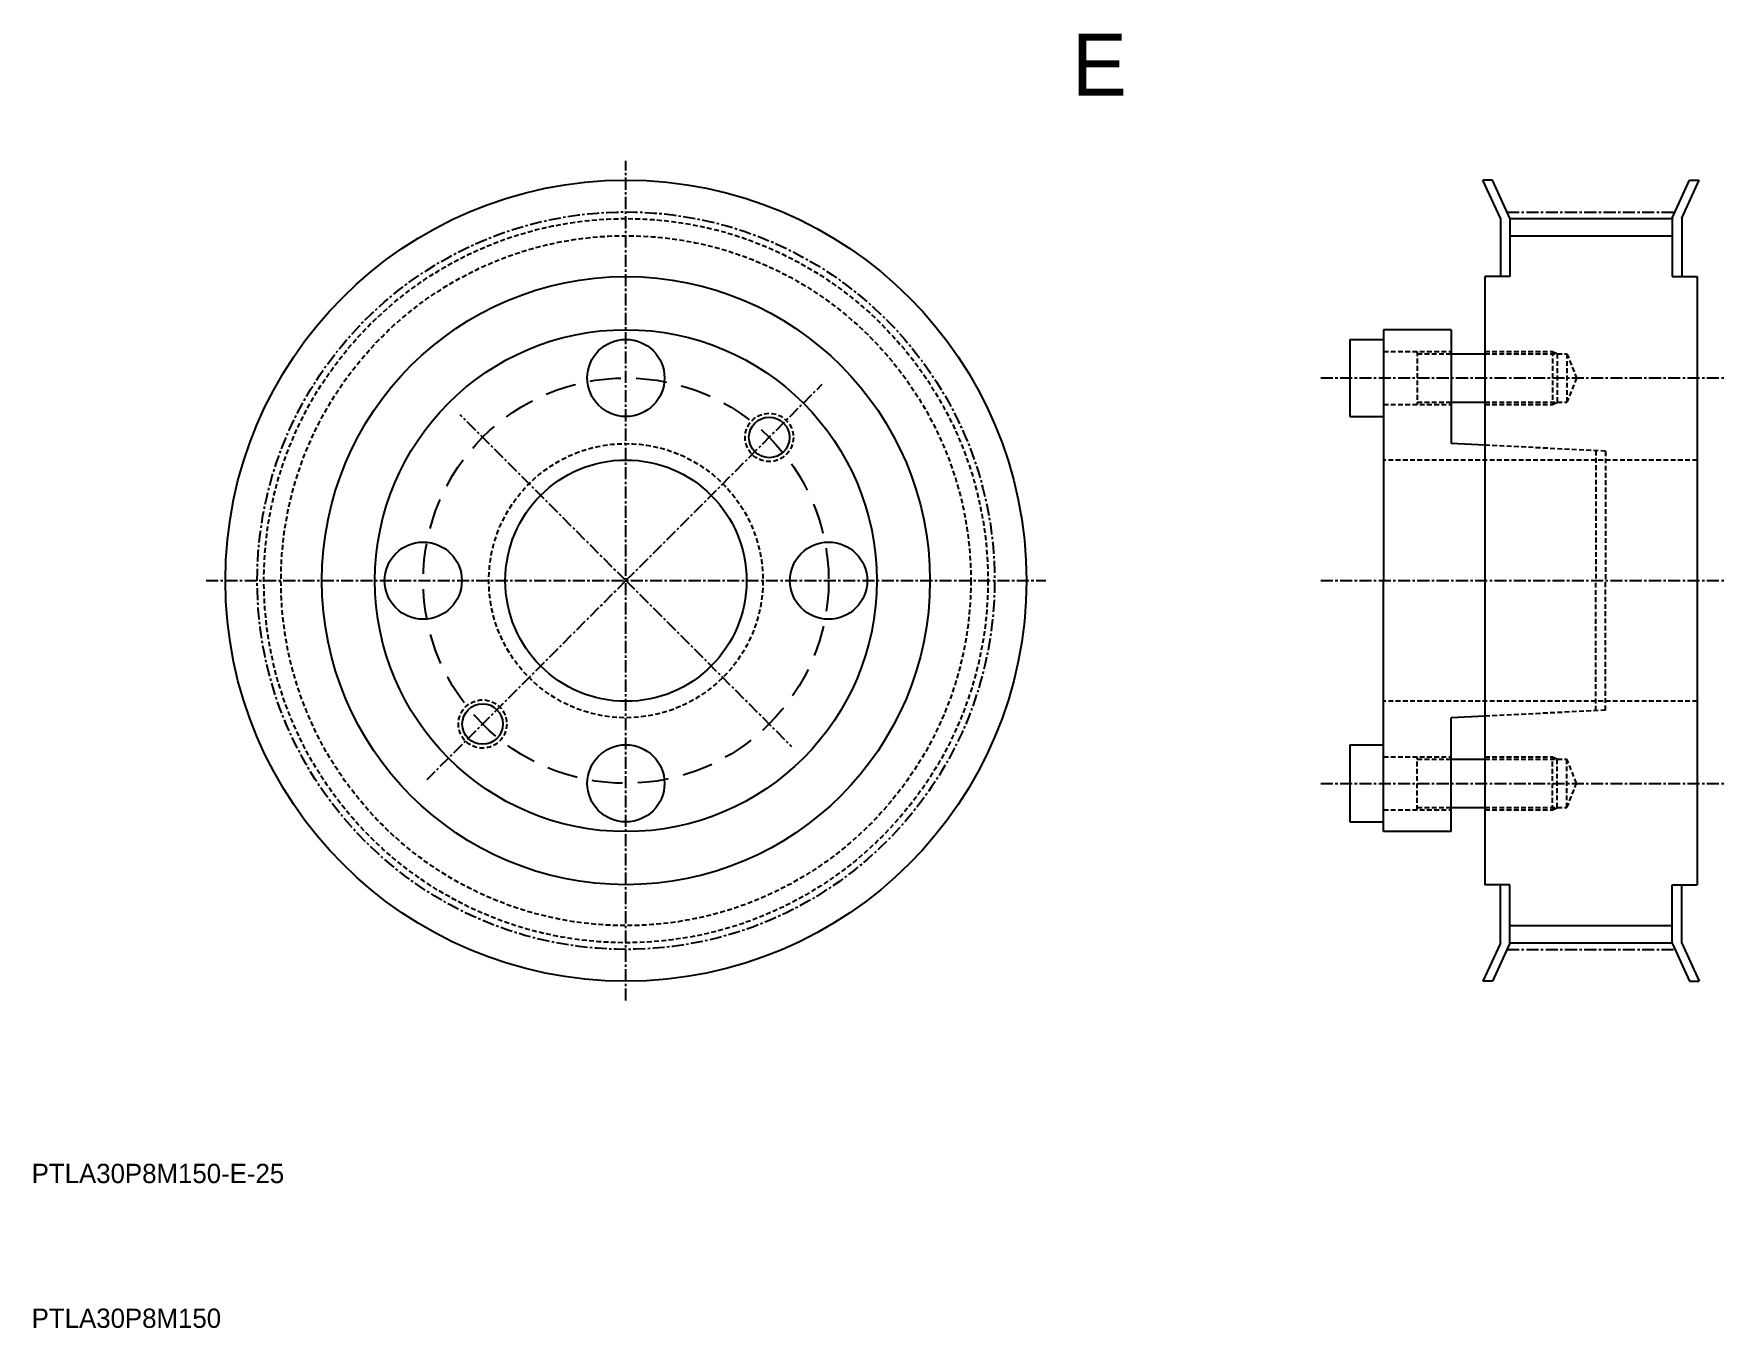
# Model space of a CAD drawing. Extents: x -264 to -89, y 879 to 1013.
import ezdxf

# ---------------------------------------------------------------- set-up
doc = ezdxf.new("R2010")
doc.units = 0
for name, pattern in [('CENTER', [2, 1.25, -0.25, 0.25, -0.25]), ('DASHED', [0.75, 0.5, -0.25]), ('HIDDEN2', [4.7625, 3.175, -1.5875])]:
    doc.linetypes.add(name, pattern=pattern)
doc.layers.get('0').update_dxf_attribs({"linetype": 'CONTINUOUS'})
doc.layers.add('CENTER', color=1, linetype='CENTER')

# ---------------------------------------------------------------- blocks, each defined once
blk = doc.blocks.new('*U50')
at = {"color": 7, "linetype": 'CENTER'}
blk.add_text('E', height=6.4, dxfattribs=at).set_placement((-156.61, 1006.78))

msp = doc.modelspace()

# ---------------------------------------------------------------- linework, layer by layer
at = {"color": 1, "linetype": 'CENTER'}
for p, q in [((-202.82, 913.03), (-202.82, 1000.03)), ((-202.82, 956.53), (-182.48, 976.87)), ((-202.82, 956.53), (-219.99, 973.7)), ((-246.32, 956.53), (-159.32, 956.53)), ((-202.82, 956.53), (-223.45, 935.9)), ((-202.82, 956.53), (-185.65, 939.35))]:
    msp.add_line(p, q, dxfattribs=at)
at = {"color": 7, "linetype": 'CONTINUOUS'}
for p, q in [((-112.22, 994.08), (-114.03, 998.03)), ((-113.03, 998.03), (-114.03, 998.03)), ((-111.22, 994.08), (-113.03, 998.03)), ((-94.42, 994.08), (-92.61, 998.03)), ((-93.42, 994.08), (-91.61, 998.03)), ((-92.61, 998.03), (-91.61, 998.03)), ((-112.22, 994.08), (-112.22, 988.03)), ((-111.22, 994.08), (-111.22, 988.03)), ((-111.22, 994.04), (-94.42, 994.04)), ((-94.42, 994.08), (-94.42, 988.03)), ((-93.42, 994.08), (-93.42, 988.03)), ((-111.22, 992.27), (-94.42, 992.27)), ((-113.82, 988.03), (-113.82, 925.03)), ((-111.22, 988.03), (-113.82, 988.03)), ((-94.42, 988.03), (-91.82, 988.03)), ((-91.82, 988.03), (-91.82, 925.03)), ((-124.32, 982.53), (-124.32, 956.53)), ((-117.32, 982.53), (-124.32, 982.53)), ((-117.32, 982.53), (-117.32, 970.73)), ((-127.82, 981.53), (-127.82, 973.53)), ((-127.82, 981.53), (-124.32, 981.53)), ((-124.32, 981.53), (-124.32, 973.53)), ((-117.32, 980.03), (-113.82, 980.03)), ((-117.32, 975.03), (-113.82, 975.03)), ((-127.82, 973.53), (-124.32, 973.53)), ((-113.82, 970.57), (-117.32, 970.73)), ((-124.32, 930.53), (-124.32, 956.53)), ((-113.82, 942.49), (-117.32, 942.33)), ((-117.32, 930.53), (-117.32, 942.33)), ((-127.82, 939.53), (-124.32, 939.53)), ((-127.82, 939.53), (-127.82, 931.53)), ((-124.32, 931.53), (-124.32, 939.53)), ((-117.32, 938.03), (-113.82, 938.03)), ((-117.32, 933.03), (-113.82, 933.03)), ((-127.82, 931.53), (-124.32, 931.53)), ((-117.32, 930.53), (-124.32, 930.53)), ((-111.22, 925.03), (-113.82, 925.03)), ((-112.22, 918.97), (-112.22, 925.03)), ((-111.22, 918.97), (-111.22, 925.03)), ((-94.42, 925.03), (-91.82, 925.03)), ((-94.42, 918.97), (-94.42, 925.03)), ((-93.42, 918.97), (-93.42, 925.03)), ((-111.22, 920.79), (-94.42, 920.79)), ((-112.22, 918.97), (-114.03, 915.03)), ((-111.22, 918.97), (-113.03, 915.03)), ((-111.22, 919.02), (-94.42, 919.02)), ((-94.42, 918.97), (-92.61, 915.03)), ((-93.42, 918.97), (-91.61, 915.03)), ((-113.03, 915.03), (-114.03, 915.03)), ((-92.61, 915.03), (-91.61, 915.03))]:
    msp.add_line(p, q, dxfattribs=at)
at = {"color": 3, "linetype": 'DASHED'}
for p, q in [((-124.32, 980.28), (-117.32, 980.28)), ((-120.82, 980.28), (-120.82, 974.78)), ((-113.82, 980.28), (-106.82, 980.28)), ((-106.82, 980.28), (-106.82, 974.78)), ((-106.82, 980.28), (-106.32, 980.03)), ((-120.82, 980.03), (-117.32, 980.03)), ((-113.82, 980.03), (-105.32, 980.03)), ((-106.32, 980.03), (-106.32, 975.03)), ((-105.32, 980.03), (-104.32, 977.53)), ((-105.32, 980.03), (-105.32, 975.03)), ((-104.32, 977.53), (-105.32, 975.03)), ((-120.82, 975.03), (-117.32, 975.03)), ((-113.82, 975.03), (-105.32, 975.03)), ((-106.82, 974.78), (-106.32, 975.03)), ((-124.32, 974.78), (-117.32, 974.78)), ((-113.82, 974.78), (-106.82, 974.78)), ((-101.32, 969.94), (-113.82, 970.57)), ((-102.32, 969.99), (-102.32, 956.53)), ((-101.32, 969.94), (-101.32, 956.53)), ((-91.82, 969.03), (-124.32, 969.03)), ((-102.32, 943.06), (-102.32, 956.53)), ((-101.32, 943.11), (-101.32, 956.53)), ((-91.82, 944.03), (-124.32, 944.03)), ((-101.32, 943.11), (-113.82, 942.49)), ((-124.32, 938.28), (-117.32, 938.28)), ((-120.82, 932.78), (-120.82, 938.28)), ((-113.82, 938.28), (-106.82, 938.28)), ((-106.82, 932.78), (-106.82, 938.28)), ((-106.82, 938.28), (-106.32, 938.03)), ((-120.82, 938.03), (-117.32, 938.03)), ((-113.82, 938.03), (-105.32, 938.03)), ((-106.32, 933.03), (-106.32, 938.03)), ((-104.32, 935.53), (-105.32, 938.03)), ((-105.32, 933.03), (-105.32, 938.03)), ((-105.32, 933.03), (-104.32, 935.53)), ((-120.82, 933.03), (-117.32, 933.03)), ((-113.82, 933.03), (-105.32, 933.03)), ((-106.82, 932.78), (-106.32, 933.03)), ((-124.32, 932.78), (-117.32, 932.78)), ((-113.82, 932.78), (-106.82, 932.78))]:
    msp.add_line(p, q, dxfattribs=at)
at = {"color": 7, "linetype": 'CONTINUOUS'}
for centre, radius in [((-202.82, 956.53), 41.5), ((-202.82, 956.53), 31.5), ((-202.82, 956.53), 26), ((-202.82, 977.53), 4), ((-187.97, 971.37), 2.1), ((-202.82, 956.53), 12.5), ((-223.82, 956.53), 4), ((-181.82, 956.53), 4), ((-217.67, 941.68), 2.1), ((-202.82, 935.53), 4)]:
    msp.add_circle(centre, radius, dxfattribs=at)
at = {"color": 1, "linetype": 'CENTER'}
msp.add_circle((-202.82, 956.53), 38.2, dxfattribs=at)
at = {"color": 3, "linetype": 'DASHED'}
for centre, radius in [((-202.82, 956.53), 37.51), ((-202.82, 956.53), 35.74), ((-187.97, 971.37), 2.5), ((-202.82, 956.53), 14.2), ((-217.67, 941.68), 2.5)]:
    msp.add_circle(centre, radius, dxfattribs=at)
at = {"color": 1, "linetype": 'HIDDEN2'}
msp.add_circle((-202.82, 956.53), 21, dxfattribs=at)
at = {"layer": 'CENTER', "color": 1, "linetype": 'CENTER'}
for p, q in [((-111.52, 994.72), (-94.13, 994.72)), ((-130.82, 977.53), (-88.82, 977.53)), ((-130.82, 956.53), (-88.82, 956.53)), ((-130.82, 935.53), (-88.82, 935.53)), ((-111.52, 918.33), (-94.13, 918.33))]:
    msp.add_line(p, q, dxfattribs=at)

# ---------------------------------------------------------------- block references
at = {"color": 1, "linetype": 'CENTER'}
msp.add_blockref('*U50', (0, 0), dxfattribs=at)

# ---------------------------------------------------------------- texts
at = {"color": 7, "linetype": 'CONTINUOUS'}
for s, p in [('PTLA30P8M150-E-25', (-264.39, 894.12)), ('PTLA30P8M150', (-264.39, 879.12))]:
    msp.add_text(s, height=2, dxfattribs=at).set_placement(p)

doc.saveas('drawing.dxf')
